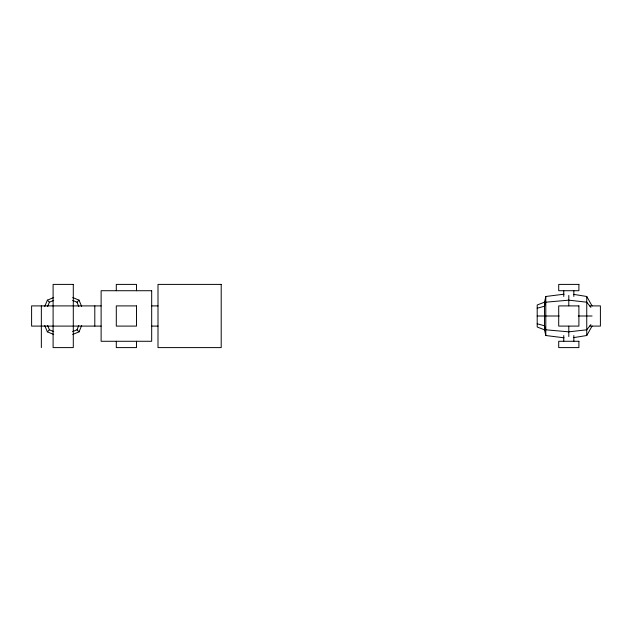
<?xml version="1.0" encoding="UTF-8"?>
<svg xmlns="http://www.w3.org/2000/svg" width="632" height="632" viewBox="0 0 632 632"><rect width="100%" height="100%" fill="white"/><g stroke="black" fill="none" stroke-linecap="round" stroke-linejoin="round"><path stroke-width="0.95" d="M564.005 337.804L545.795 335.513L544.531 329.841L544.531 302.159L545.795 296.487L564.005 294.196M44.746 306.457L47.361 300.161L53.657 297.546M47.613 306.512L49.399 302.199L53.712 300.413M72.688 331.587L77.001 329.801L78.787 325.488M72.743 334.454L79.04 331.84L81.654 325.543M573.524 337.646L586.749 335.513L592.058 326.096M590.881 324.619L586.749 329.801L568.8 331.84L545.795 329.801L544.531 325.788L537.2 323.774M53.657 334.454L47.361 331.84L49.399 329.801L47.613 325.488M72.688 300.413L77.001 302.199L79.04 300.161L81.654 306.457M544.531 302.159L537.2 305.003L537.2 326.997L544.531 329.841M537.2 308.226L544.531 306.212L545.795 302.199L568.8 300.161L586.749 302.199L590.881 307.381M101.12 305.904L31.6 305.904L31.6 326.096L101.12 326.096M151.68 305.904L158 305.904M589.648 305.904L600.4 305.904L600.4 326.096L589.648 326.096M537.2 316L559.217 316M578.248 316L592.058 316M151.68 326.096L158 326.096M573.524 294.354L586.749 296.487L592.058 305.904M72.743 297.546L79.04 300.161M49.399 329.801L53.712 331.587M47.361 300.161L49.399 302.199M77.001 329.801L79.04 331.84M77.001 302.199L78.787 306.512M44.746 325.543L47.361 331.84M586.749 296.487L586.749 335.513M573.84 290.72L573.84 296.416M573.84 335.584L573.84 341.28M568.8 295.468L568.8 305.746M568.8 326.254L568.8 336.532M563.76 290.72L563.76 296.416M563.76 335.584L563.76 341.28M545.795 296.487L545.795 335.513M136.496 290.72L136.496 284.4L116.304 284.4L116.304 290.72M136.496 341.28L136.496 347.6L116.304 347.6L116.304 341.28M94.8 305.904L94.8 326.096M41.349 305.888L41.349 347.6M73.296 284.4L53.104 284.4L53.104 347.6L73.296 347.6L73.296 284.4M221.2 284.4L158 284.4L158 347.6L221.2 347.6L221.2 284.4M578.896 284.4L558.704 284.4L558.704 290.72L578.896 290.72L578.896 284.4M151.68 290.72L101.12 290.72L101.12 341.28L151.68 341.28L151.68 290.72M136.496 305.904L116.304 305.904L116.304 326.096L136.496 326.096L136.496 305.904M578.896 305.904L558.704 305.904L558.704 326.096L578.896 326.096L578.896 305.904M578.896 341.28L558.704 341.28L558.704 347.6L578.896 347.6L578.896 341.28"/></g></svg>
